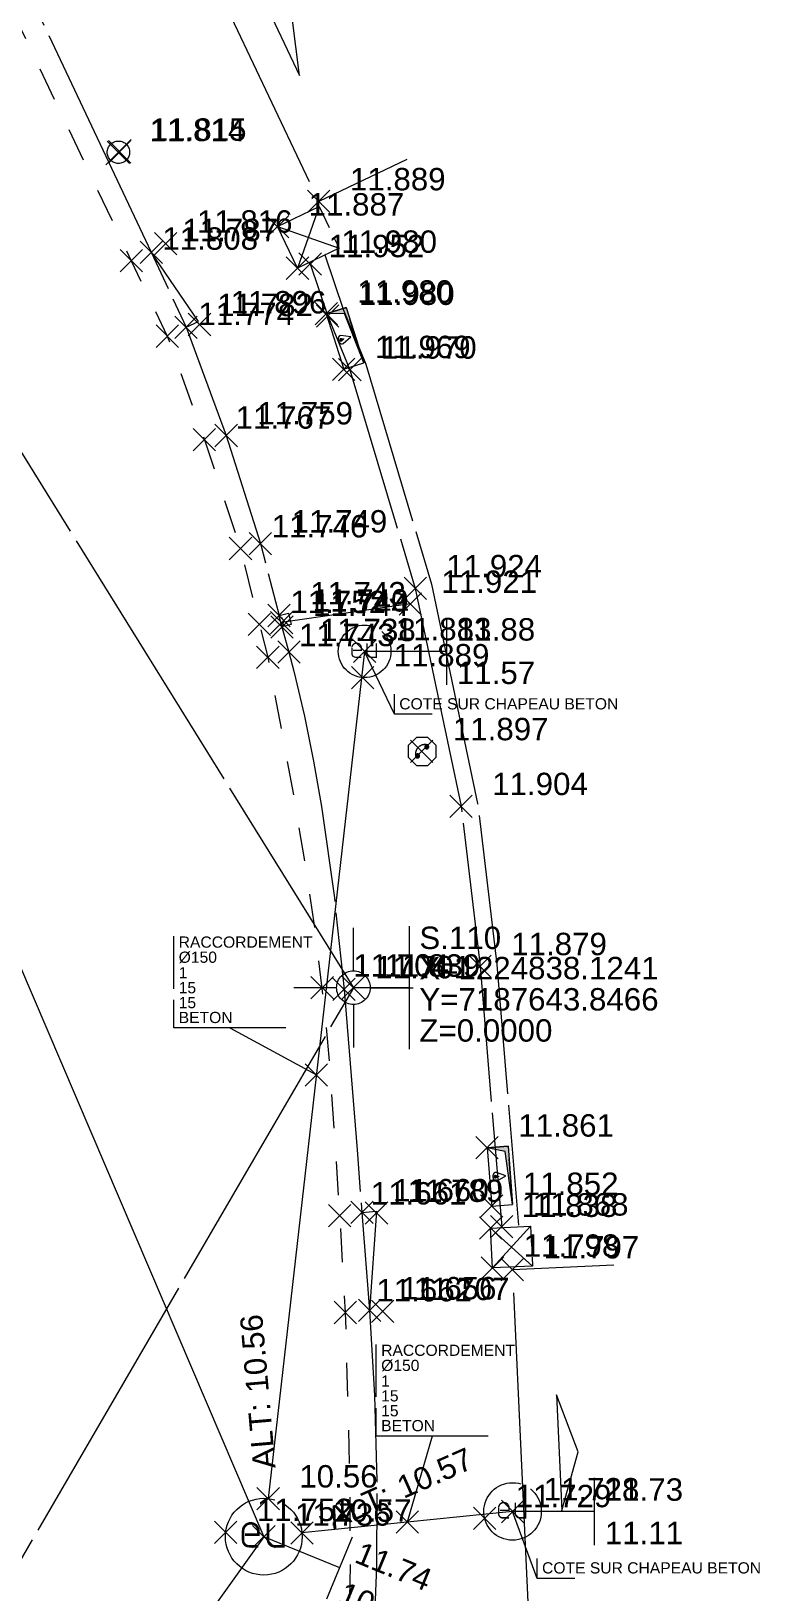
# Model space of a CAD drawing. Header units: metres. Extents: x 1224602 to 1224842, y 7187490 to 7187733.
# Drawn here: x 1224835.25 to 1224841.75, y 7187638.45 to 7187652.39 of the extents above; entities that cross this region are included whole.
import ezdxf
from ezdxf.enums import TextEntityAlignment as Align

# ---------------------------------------------------------------- set-up
doc = ezdxf.new("R2010")
doc.units = ezdxf.units.M
doc.header["$PDMODE"] = 3
doc.header["$PDSIZE"] = 0.1
for name, pattern in [('LL_0822', [2.5, 2.5, 0]), ('LL_0829', [0.6, 0.3, -0.3]), ('SL_1146', [2.5, 2.5, 0]), ('Socle_Continu', [2.5, 2.5, 0]), ('YL_2901', [2.5, 2.5, 0])]:
    doc.linetypes.add(name, pattern=pattern)
for name, color, linetype, lineweight in [('CLOTU_SCS', 212, 'Socle_Continu', 13), ('EAUPO_SCS', 140, 'Socle_Continu', 13), ('GAZFL_SCS', 40, 'Socle_Continu', 13), ('SIGTA_SCI', 7, 'Socle_Continu', 13), ('SIGTM_PSI', 1, 'Socle_Continu', 13), ('SIGTO_PSI', 255, 'Socle_Continu', 13), ('SIGTO_SCI', 255, 'Socle_Continu', 13), ('TELEC_SCS', 3, 'Socle_Continu', 13), ('VOIRI_SCS', 7, 'Socle_Continu', 13)]:
    doc.layers.add(name, color=color, linetype=linetype, lineweight=lineweight)
for name, color, linetype, lineweight, true_color in [('EAUPL_SCS', 5, 'Socle_Continu', 13, 0x0000ff), ('EAUUS_PSI', 7, 'Socle_Continu', 13, 0x7f3f00), ('EAUUS_SCI', 7, 'Socle_Continu', 13, 0x7f3f00), ('EAUUS_SCS', 7, 'Socle_Continu', 13, 0x7f3f00), ('EAUUS_SCT', 7, 'Socle_Continu', 13, 0x7f3f00), ('SIGTR_PSS', 7, 'Socle_Continu', 13, 0x9966cc), ('SIGTS_PSS', 7, 'Socle_Continu', 13, 0x9966cc)]:
    doc.layers.add(name, color=color, linetype=linetype, lineweight=lineweight, true_color=true_color)
doc.styles.add('Reseaux', font='arial.ttf')
doc.styles.get("Standard").update_dxf_attribs({"font": 'arial.ttf'})
doc.styles.add('Style_2', font='WINGDNG3.TTF')
doc.linetypes.add('BL_0068', pattern='A,0.508,-0.254,["}",Style_2,S=0.254,R=0,X=-0.2,Y=-0.12],0.254', length=1.016)
doc.linetypes.add('CL_0181', pattern='A,3,-0.15,0.4,-0.381,["eu",Standard,S=0.254,R=0,X=-0.2,Y=-0.1],-0.381,0.4,-0.15', length=4.862)

# ---------------------------------------------------------------- blocks, each defined once
blk = doc.blocks.new('YP_1521')
at = {"layer": 'SIGTO_SCI', "color": 7, "linetype": 'Socle_Continu'}
blk.add_point((0, 0), dxfattribs=at)
at = {"layer": 'SIGTA_SCI', "linetype": 'Socle_Continu'}
blk.add_attdef('ALT', (0.278, 0.099), '', height=0.2, dxfattribs=at)
at = {"layer": 'SIGTA_SCI', "linetype": 'Socle_Continu', "flags": 9}
blk.add_attdef('CALQUE_ALT', (1.69, -1.18), '', height=0.2, dxfattribs=at)
at = {"layer": 'SIGTO_SCI', "linetype": 'Socle_Continu', "flags": 9}
for tag, p in [('ID', (1.69, 0.105)), ('NATURE', (1.69, -0.216)), ('FAMILLE', (1.69, -0.538)), ('CALQUE', (1.69, -0.859)), ('PCRS', (1.69, -1.823))]:
    blk.add_attdef(tag, p, '', height=0.2, dxfattribs=at)
blk = doc.blocks.new('YP_2900')
at = {"layer": 'SIGTO_PSI', "linetype": 'Socle_Continu'}
blk.add_line((0.5, 0), (0, 0), dxfattribs=at)
at = {"layer": 'SIGTO_PSI', "linetype": 'Socle_Continu', "flags": 128}
blk.add_lwpolyline([(0.5, -0.55), (0.5, 0.55)], dxfattribs=at)
at = {"layer": 'SIGTO_PSI', "color": 7, "linetype": 'Socle_Continu'}
blk.add_point((0, 0), dxfattribs=at)
at = {"layer": 'SIGTM_PSI', "color": 1, "linetype": 'Socle_Continu'}
blk.add_attdef('MAT', (0.589, 0.345), '', height=0.2, dxfattribs=at)
at = {"layer": 'SIGTM_PSI', "linetype": 'Socle_Continu', "flags": 9}
blk.add_attdef('CALQUE_MAT', (1.598, -0.695), '', height=0.2, dxfattribs=at)
at = {"layer": 'SIGTO_PSI', "linetype": 'Socle_Continu', "flags": 9}
for tag, p in [('ID', (1.598, 0.59)), ('NATURE', (1.598, 0.269)), ('FAMILLE', (1.598, -0.052)), ('CALQUE', (1.598, -0.374)), ('PCRS', (1.598, -1.016))]:
    blk.add_attdef(tag, p, '', height=0.2, dxfattribs=at)
at = {"layer": 'SIGTO_PSI', "linetype": 'Socle_Continu'}
for tag, p in [('X=', (0.589, 0.075)), ('Y=', (0.589, -0.204)), ('Z=', (0.589, -0.482))]:
    blk.add_attdef(tag, p, '', height=0.2, dxfattribs=at)
blk = doc.blocks.new('AP_0001')
at = {"layer": 'EAUPO_SCS', "linetype": 'Socle_Continu'}
blk.add_line((0.113, 0.113), (-0.113, -0.113), dxfattribs=at)
blk.add_circle((0, 0), 0.1, dxfattribs=at)
at = {"layer": 'EAUPO_SCS', "linetype": 'Socle_Continu', "flags": 9}
for tag, p in [('ID', (0.809, 0.507)), ('NATURE', (0.809, 0.186)), ('FAMILLE', (0.809, -0.135)), ('CALQUE', (0.809, -0.456)), ('PCRS', (0.809, -0.778))]:
    blk.add_attdef(tag, p, '', height=0.2, dxfattribs=at)
blk = doc.blocks.new('LP_0842')
at = {"layer": 'VOIRI_SCS', "linetype": 'Socle_Continu', "flags": 128}
blk.add_lwpolyline([(1, 0), (1, 0.5), (0, 0)], dxfattribs=at)
at = {"layer": 'VOIRI_SCS', "linetype": 'Socle_Continu', "flags": 9}
for tag, p in [('ID', (1.488, 0.614)), ('NATURE', (1.488, 0.292)), ('FAMILLE', (1.488, -0.029)), ('CALQUE', (1.488, -0.35)), ('PCRS', (1.488, -0.672))]:
    blk.add_attdef(tag, p, '', height=0.2, dxfattribs=at)
blk = doc.blocks.new('BP_0091')
at = {"layer": 'EAUPL_SCS', "linetype": 'Socle_Continu'}
h = blk.add_hatch(color=256, dxfattribs=at)
h.dxf.hatch_style = 1
h.paths.add_polyline_path([(0.094, 0), (0.906, 0, 0.388383)])
blk.add_line((0.906, 0), (0.094, 0), dxfattribs=at)
at = {"layer": 'EAUPL_SCS', "linetype": 'Socle_Continu', "flags": 128}
blk.add_lwpolyline([(0, 0), (0, 0.505), (1, 0.505), (1, 0)], close=True, dxfattribs=at)
at = {"layer": 'EAUPL_SCS', "linetype": 'Socle_Continu'}
blk.add_arc((0.5, -0.444), 0.602, 47.54938, 132.45062, dxfattribs=at)
at = {"layer": 'EAUPL_SCS', "linetype": 'Socle_Continu', "flags": 9}
for tag, p in [('ID', (1.448, 0.909)), ('CALQUE', (1.448, -0.055)), ('NATURE', (1.448, 0.587)), ('FAMILLE', (1.448, 0.266)), ('PCRS', (1.448, -0.377))]:
    blk.add_attdef(tag, p, '', height=0.2, dxfattribs=at)
blk = doc.blocks.new('CP_0162')
at = {"layer": 'EAUUS_SCS', "linetype": 'Socle_Continu', "const_width": 0.025, "flags": 128}
for points in [[(-0.063, -0.111), (-0.174, -0.111, -0.405328), (-0.241, -0.045), (-0.241, 0.067, -0.999132), (-0.063, 0.067), (-0.063, 0.022), (-0.218, 0.022)], [(0.048, 0.155), (0.048, -0.034, 0.410802), (0.125, -0.111), (0.225, -0.111), (0.225, 0.155)]]:
    blk.add_lwpolyline(points, format="xyb", dxfattribs=at)
at = {"layer": 'EAUUS_SCS', "linetype": 'Socle_Continu'}
blk.add_circle((0, 0), 0.5, dxfattribs=at)
at = {"layer": 'EAUUS_SCS', "linetype": 'Socle_Continu', "flags": 9}
for tag, p in [('ID', (0.918, 0.522)), ('NATURE', (0.918, 0.2)), ('FAMILLE', (0.918, -0.121)), ('CALQUE', (0.918, -0.442)), ('PCRS', (0.918, -0.763))]:
    blk.add_attdef(tag, p, '', height=0.2, dxfattribs=at)
blk = doc.blocks.new('CP_0161')
at = {"layer": 'EAUUS_SCS', "linetype": 'Socle_Continu', "const_width": 0.0333, "flags": 128}
for points in [[(-0.071, -0.125), (-0.195, -0.125, -0.405328), (-0.27, -0.05), (-0.27, 0.075, -0.999132), (-0.071, 0.075), (-0.071, 0.025), (-0.245, 0.025)], [(0.054, 0.175), (0.054, -0.038, 0.410802), (0.141, -0.125), (0.253, -0.125), (0.253, 0.175)]]:
    blk.add_lwpolyline(points, format="xyb", dxfattribs=at)
at = {"layer": 'EAUUS_SCS', "linetype": 'Socle_Continu'}
blk.add_circle((0, 0), 0.5, dxfattribs=at)
at = {"layer": 'EAUUS_SCS', "linetype": 'Socle_Continu', "flags": 9}
for tag, p in [('ID', (0.989, 0.577)), ('NATURE', (0.989, 0.255)), ('FAMILLE', (0.989, -0.066)), ('CALQUE', (0.989, -0.387)), ('PCRS', (0.989, -0.709)), ('TYPE', (0.989, -1.03))]:
    blk.add_attdef(tag, p, '', height=0.2, dxfattribs=at)
blk = doc.blocks.new('LP_0841')
at = {"layer": 'VOIRI_SCS', "linetype": 'Socle_Continu', "flags": 128}
blk.add_lwpolyline([(0, 0), (0, 0.5), (1, 0)], dxfattribs=at)
at = {"layer": 'VOIRI_SCS', "linetype": 'Socle_Continu', "flags": 9}
for tag, p in [('ID', (1.428, 0.548)), ('NATURE', (1.428, 0.227)), ('FAMILLE', (1.428, -0.095)), ('CALQUE', (1.428, -0.416)), ('PCRS', (1.428, -0.737))]:
    blk.add_attdef(tag, p, '', height=0.2, dxfattribs=at)
blk = doc.blocks.new('IP_0641')
at = {"layer": 'TELEC_SCS', "linetype": 'Socle_Continu'}
h = blk.add_hatch(color=256, dxfattribs=at)
edge = h.paths.add_edge_path()
edge.add_ellipse((0.09, 0.082), major_axis=(0.0254, 0.0254), ratio=1, start_angle=269.1533, end_angle=449.1533, ccw=False)
edge.add_ellipse((0.09, 0.082), major_axis=(0.0254, 0.0254), ratio=1, start_angle=89.1533, end_angle=269.1533, ccw=False)
h = blk.add_hatch(color=256, dxfattribs=at)
edge = h.paths.add_edge_path()
edge.add_ellipse((-0.074, -0.082), major_axis=(0.0254, 0.0254), ratio=1, start_angle=269.0978, end_angle=449.0978, ccw=False)
edge.add_ellipse((-0.074, -0.082), major_axis=(0.0254, 0.0254), ratio=1, start_angle=89.0978, end_angle=269.0978, ccw=False)
at = {"layer": 'TELEC_SCS', "linetype": 'Socle_Continu', "flags": 128}
blk.add_lwpolyline([(0.109, -0.25), (0.257, -0.102), (0.257, 0.102), (0.109, 0.25), (-0.094, 0.25), (-0.243, 0.102), (-0.243, -0.102), (-0.094, -0.25)], close=True, dxfattribs=at)
at = {"layer": 'TELEC_SCS', "linetype": 'Socle_Continu'}
for points in [[(0.09, 0.118, 0.04668), (0.058, 0.121, 0.098491), (-0.007, 0.108, 0.098491), (-0.063, 0.071, 0.098491), (-0.1, 0.015, 0.098491), (-0.113, -0.05, 0.04668), (-0.11, -0.082, 0.098491)], [(0.065, 0.108, 0.003694), (0.065, 0.107, 0.098491), (0.057, 0.096, 0.098491), (0.054, 0.082, 0.098491), (0.057, 0.068, 0.098491), (0.065, 0.057, 0.098491), (0.076, 0.049, 0.098491), (0.09, 0.046, 0.098491), (0.104, 0.049, 0.094763), (0.115, 0.056, 0.098491)], [(0.115, 0.056, 0.003694), (0.115, 0.057, 0.098491), (0.123, 0.068, 0.098491), (0.126, 0.082, 0.098491), (0.123, 0.096, 0.098491), (0.115, 0.107, 0.098491), (0.104, 0.115, 0.098491), (0.09, 0.118, 0.098491), (0.076, 0.115, 0.094763), (0.065, 0.108, 0.098491)], [(-0.099, -0.056, 0.003937), (-0.1, -0.057, 0.098491), (-0.107, -0.068, 0.098491), (-0.11, -0.082, 0.098491), (-0.107, -0.096, 0.098491), (-0.1, -0.107, 0.098491), (-0.088, -0.115, 0.098491), (-0.074, -0.118, 0.098491), (-0.06, -0.115, 0.094518), (-0.049, -0.108, 0.098491)], [(-0.049, -0.108, 0.003937), (-0.049, -0.107, 0.098491), (-0.041, -0.096, 0.098491), (-0.038, -0.082, 0.098491), (-0.041, -0.068, 0.098491), (-0.049, -0.057, 0.098491), (-0.06, -0.049, 0.098491), (-0.074, -0.046, 0.098491), (-0.088, -0.049, 0.094518), (-0.099, -0.056, 0.098491)]]:
    blk.add_lwpolyline(points, format="xyb", dxfattribs=at)
at = {"layer": 'TELEC_SCS', "linetype": 'Socle_Continu', "flags": 9}
for tag, p in [('ID', (0.795, 0.57)), ('NATURE', (0.795, 0.248)), ('FAMILLE', (0.795, -0.073)), ('CALQUE', (0.795, -0.394)), ('PCRS', (0.795, -0.715))]:
    blk.add_attdef(tag, p, '', height=0.2, dxfattribs=at)
blk = doc.blocks.new('SP_1162')
at = {"layer": 'CLOTU_SCS', "linetype": 'Socle_Continu'}
for p, q in [((0, 0), (1, 1)), ((0, 1), (1, 0))]:
    blk.add_line(p, q, dxfattribs=at)
at = {"layer": 'CLOTU_SCS', "linetype": 'Socle_Continu', "flags": 128}
blk.add_lwpolyline([(1, 0), (0, 0), (0, 1), (1, 1)], close=True, dxfattribs=at)
at = {"layer": 'CLOTU_SCS', "linetype": 'Socle_Continu', "flags": 9}
for tag, p in [('ID', (1.089, 0.299)), ('NATURE', (1.089, -0.022)), ('FAMILLE', (1.089, -0.344)), ('CALQUE', (1.089, -0.665)), ('PCRS', (1.089, -0.986))]:
    blk.add_attdef(tag, p, '', height=0.2, dxfattribs=at)
blk = doc.blocks.new('SP_1161')
at = {"layer": 'CLOTU_SCS', "linetype": 'Socle_Continu'}
for p, q in [((0, 0), (0, 0.2745)), ((1, 0.2745), (1, 0)), ((0.5, 0.1545), (0.3438, 0.103)), ((0.6563, 0.103), (0.5, 0.1545)), ((0.3438, 0.103), (0.6563, 0.103)), ((0.0625, 0), (0.9375, 0))]:
    blk.add_line(p, q, dxfattribs=at)
at = {"layer": 'CLOTU_SCS', "linetype": 'Socle_Continu', "flags": 9}
for tag, p in [('ID', (1.3598, 0.3853)), ('NATURE', (1.3598, 0.0641)), ('FAMILLE', (1.3598, -0.2572)), ('CALQUE', (1.3598, -0.5785)), ('PCRS', (1.3598, -0.8998))]:
    blk.add_attdef(tag, p, '', height=0.2, dxfattribs=at)
blk = doc.blocks.new('JP_0703')
at = {"layer": 'GAZFL_SCS', "linetype": 'Socle_Continu'}
blk.add_hatch(color=256, dxfattribs=at).paths.add_polyline_path([(0, 0), (0, 0.359), (1, 0.359), (0.088, 0.3)])
h = blk.add_hatch(color=256, dxfattribs=at)
edge = h.paths.add_edge_path()
edge.add_line((0.505, 0.179), (0.471, 0.106))
edge.add_line((0.471, 0.106), (0.471, 0.096))
edge.add_ellipse((0.505, 0.099), major_axis=(-0.0336, 0), ratio=0.758629, start_angle=5.446, end_angle=174.554)
edge.add_line((0.538, 0.096), (0.538, 0.106))
edge.add_line((0.538, 0.106), (0.505, 0.179))
at = {"layer": 'GAZFL_SCS', "linetype": 'Socle_Continu', "flags": 128}
blk.add_lwpolyline([(0, 0.359), (0, 0), (1, 0), (1, 0.359)], close=True, dxfattribs=at)
at = {"layer": 'GAZFL_SCS', "linetype": 'Socle_Continu'}
blk.add_lwpolyline([(0, 0), (0, 0.359), (1, 0.359), (0.088, 0.3)], close=True, dxfattribs=at)
blk.add_lwpolyline([(0.578, 0.106), (0.578, 0.124), (0.505, 0.281), (0.432, 0.124), (0.432, 0.106, 0.066358), (0.436, 0.095, 0.1059), (0.452, 0.076, 0.086348), (0.476, 0.064, 0.076263), (0.505, 0.059, 0.076263), (0.534, 0.064, 0.086348), (0.557, 0.076, 0.1059), (0.574, 0.095, 0.066358)], format="xyb", close=True, dxfattribs=at)
at = {"layer": 'GAZFL_SCS', "linetype": 'Socle_Continu', "flags": 9}
for tag, p in [('ID', (1.013, 0.696)), ('NATURE', (1.013, 0.374)), ('FAMILLE', (1.013, 0.053)), ('CALQUE', (1.013, -0.268)), ('PCRS', (1.013, -0.589))]:
    blk.add_attdef(tag, p, '', height=0.2, dxfattribs=at)
blk = doc.blocks.new('YP_2903')
at = {"layer": 'SIGTR_PSS', "color": 1, "linetype": 'Socle_Continu'}
blk.add_line((0, 0.15), (0, 0.533), dxfattribs=at)
at = {"layer": 'SIGTR_PSS', "color": 5, "linetype": 'Socle_Continu'}
blk.add_line((-0.15, 0), (-0.533, 0), dxfattribs=at)
at = {"layer": 'SIGTR_PSS', "color": 3, "linetype": 'Socle_Continu'}
blk.add_line((0.15, 0), (0.533, 0), dxfattribs=at)
at = {"layer": 'SIGTR_PSS', "color": 2, "linetype": 'Socle_Continu'}
blk.add_line((0, -0.15), (0, -0.533), dxfattribs=at)
at = {"layer": 'SIGTR_PSS', "color": 4, "linetype": 'Socle_Continu'}
blk.add_circle((0, 0), 0.15, dxfattribs=at)
at = {"layer": 'SIGTR_PSS', "linetype": 'Socle_Continu', "flags": 9}
for tag, p in [('ID', (1.343, 0.305)), ('NATURE', (1.343, -0.016)), ('FAMILLE', (1.343, -0.337)), ('CALQUE', (1.343, -0.659)), ('PCRS', (1.343, -0.98))]:
    blk.add_attdef(tag, p, '', height=0.2, dxfattribs=at)
blk = doc.blocks.new('*U104')
at = {"layer": 'EAUUS_SCI', "linetype": 'Socle_Continu'}
blk.add_line((0.531, -1.124), (0, 0), dxfattribs=at)
at = {"layer": 'EAUUS_SCI', "linetype": 'Socle_Continu', "flags": 128}
blk.add_lwpolyline([(1.204, -1.124), (0.531, -1.124), (0.531, -0.767)], dxfattribs=at)
at = {"layer": 'EAUUS_SCI', "linetype": 'Socle_Continu'}
blk.add_point((0, 0), dxfattribs=at)
at = {"layer": 'EAUUS_SCI', "linetype": 'Socle_Continu', "flags": 9}
for tag, p in [('ID', (1.967, 0.144)), ('NATURE', (1.967, -0.177)), ('FAMILLE', (1.967, -0.499)), ('CALQUE', (1.967, -0.82)), ('PCRS', (1.967, -1.141))]:
    blk.add_attdef(tag, p, '', height=0.2, dxfattribs=at)
at = {"layer": 'EAUUS_SCI', "linetype": 'Socle_Continu'}
blk.add_attdef('TXT', (0.619, -1.037), '', height=0.2, dxfattribs=at)
blk = doc.blocks.new('CP_2101')
at = {"layer": 'EAUUS_PSI', "linetype": 'Socle_Continu'}
blk.add_line((0.733, 0), (0, 0), dxfattribs=at)
at = {"layer": 'EAUUS_PSI', "linetype": 'Socle_Continu', "flags": 128}
blk.add_lwpolyline([(0.733, -0.3), (0.733, 0.3)], dxfattribs=at)
at = {"layer": 'EAUUS_PSI', "linetype": 'Socle_Continu'}
blk.add_point((0, 0), dxfattribs=at)
at = {"layer": 'EAUUS_PSI', "linetype": 'Socle_Continu', "style": 'Reseaux', "flags": 9}
for tag, p in [('ID', (2.525, 0.541)), ('NATURE', (2.525, 0.22))]:
    blk.add_attdef(tag, p, '', height=0.2, dxfattribs=at)
at = {"layer": 'EAUUS_PSI', "linetype": 'Socle_Continu'}
for tag, p in [('TAMPON', (0.824, 0.196)), ('RADIER', (0.824, -0.192))]:
    blk.add_attdef(tag, text='', height=0.2, dxfattribs=at).set_placement(p, align=Align.MIDDLE_LEFT)
at = {"layer": 'EAUUS_PSI', "linetype": 'Socle_Continu', "flags": 9}
for tag, p in [('FAMILLE', (2.525, -0.101)), ('CALQUE', (2.525, -0.423))]:
    blk.add_attdef(tag, p, '', height=0.2, dxfattribs=at)
blk = doc.blocks.new('*U105')
at = {"layer": 'EAUUS_SCI', "linetype": 'Socle_Continu'}
blk.add_line((0.439, -1.195), (0, 0), dxfattribs=at)
at = {"layer": 'EAUUS_SCI', "linetype": 'Socle_Continu', "flags": 128}
blk.add_lwpolyline([(1.112, -1.195), (0.439, -1.195), (0.439, -0.838)], dxfattribs=at)
at = {"layer": 'EAUUS_SCI', "linetype": 'Socle_Continu'}
blk.add_point((0, 0), dxfattribs=at)
at = {"layer": 'EAUUS_SCI', "linetype": 'Socle_Continu', "flags": 9}
for tag, p in [('ID', (1.967, 0.144)), ('NATURE', (1.967, -0.177)), ('FAMILLE', (1.967, -0.499)), ('CALQUE', (1.967, -0.82)), ('PCRS', (1.967, -1.141))]:
    blk.add_attdef(tag, p, '', height=0.2, dxfattribs=at)
at = {"layer": 'EAUUS_SCI', "linetype": 'Socle_Continu'}
blk.add_attdef('TXT', (0.527, -1.107), '', height=0.2, dxfattribs=at)
blk = doc.blocks.new('*U102')
at = {"layer": 'EAUUS_SCI', "linetype": 'Socle_Continu'}
blk.add_line((-1.549, 0.839), (0, 0), dxfattribs=at)
at = {"layer": 'EAUUS_SCI', "linetype": 'Socle_Continu', "flags": 128}
blk.add_lwpolyline([(-0.549, 0.839), (-2.549, 0.839), (-2.549, 2.477)], dxfattribs=at)
at = {"layer": 'EAUUS_SCI', "linetype": 'Socle_Continu'}
blk.add_point((0, 0), dxfattribs=at)
for tag, p in [('TYPE', (-2.46, 2.272)), ('DIAM', (-2.46, 2.002)), ('NBR', (-2.46, 1.724)), ('LARG', (-2.46, 1.458)), ('HAUT', (-2.46, 1.192)), ('MATER', (-2.46, 0.926))]:
    blk.add_attdef(tag, p, '', height=0.2, dxfattribs=at)
at = {"layer": 'EAUUS_SCI', "linetype": 'Socle_Continu', "flags": 9}
for tag, p in [('ID', (2.47, 1.418)), ('NATURE', (2.47, 1.097)), ('FAMILLE', (2.47, 0.776)), ('CALQUE', (2.47, 0.454))]:
    blk.add_attdef(tag, p, '', height=0.2, dxfattribs=at)
blk = doc.blocks.new('*U103')
at = {"layer": 'EAUUS_SCI', "linetype": 'Socle_Continu'}
blk.add_line((0.445, 1.536), (0, 0), dxfattribs=at)
at = {"layer": 'EAUUS_SCI', "linetype": 'Socle_Continu', "flags": 128}
blk.add_lwpolyline([(1.445, 1.536), (-0.555, 1.536), (-0.555, 3.174)], dxfattribs=at)
at = {"layer": 'EAUUS_SCI', "linetype": 'Socle_Continu'}
blk.add_point((0, 0), dxfattribs=at)
for tag, p in [('TYPE', (-0.466, 2.969)), ('DIAM', (-0.466, 2.699)), ('NBR', (-0.466, 2.421)), ('LARG', (-0.466, 2.155)), ('HAUT', (-0.466, 1.889)), ('MATER', (-0.466, 1.623))]:
    blk.add_attdef(tag, p, '', height=0.2, dxfattribs=at)
at = {"layer": 'EAUUS_SCI', "linetype": 'Socle_Continu', "flags": 9}
for tag, p in [('ID', (2.47, 1.418)), ('NATURE', (2.47, 1.097)), ('FAMILLE', (2.47, 0.776)), ('CALQUE', (2.47, 0.454))]:
    blk.add_attdef(tag, p, '', height=0.2, dxfattribs=at)
blk = doc.blocks.new('CP_0169')
at = {"layer": 'EAUUS_SCI', "linetype": 'Socle_Continu'}
blk.add_point((0, 0), dxfattribs=at)
at = {"layer": 'EAUUS_SCI', "linetype": 'Socle_Continu', "insert": (0.268, 0.01), "char_height": 0.2, "attachment_point": 4}
blk.add_mtext_dynamic_manual_height_columns('\\pxql;ALT:', width=0.46273, gutter_width=1, heights=[0], dxfattribs=at)
at = {"layer": 'EAUUS_SCI', "linetype": 'Socle_Continu', "style": 'Reseaux', "flags": 9}
for tag, p in [('ID', (2.066, 0.187)), ('NATURE', (2.066, -0.134))]:
    blk.add_attdef(tag, p, '', height=0.2, dxfattribs=at)
at = {"layer": 'EAUUS_SCI', "linetype": 'Socle_Continu'}
blk.add_attdef('ALT', text='', height=0.2, dxfattribs=at).set_placement((0.952, 0.01), align=Align.MIDDLE_LEFT)
at = {"layer": 'EAUUS_SCI', "linetype": 'Socle_Continu', "flags": 9}
for tag, p in [('FAMILLE', (2.066, -0.456)), ('CALQUE', (2.066, -0.777)), ('TYPE', (2.066, -1.098))]:
    blk.add_attdef(tag, p, '', height=0.2, dxfattribs=at)

msp = doc.modelspace()

# ---------------------------------------------------------------- linework, layer by layer
at = {"layer": 'CLOTU_SCS', "linetype": 'SL_1146', "flags": 128}
for points in [[(1224837.87, 7187650.389), (1224838.036, 7187649.897), (1224838.234, 7187649.414), (1224838.822, 7187647.449), (1224839.233, 7187645.492), (1224839.405, 7187644.053), (1224839.598, 7187641.725)], [(1224837.734, 7187650.323), (1224837.738, 7187650.309), (1224837.895, 7187649.844), (1224838.092, 7187649.364), (1224838.676, 7187647.412), (1224839.085, 7187645.467), (1224839.255, 7187644.038), (1224839.448, 7187641.713)]]:
    msp.add_lwpolyline(points, dxfattribs=at)
at = {"layer": 'EAUPL_SCS', "linetype": 'BL_0068', "flags": 128}
msp.add_lwpolyline([(1224838.632, 7187647.273), (1224837.483, 7187647.107)], dxfattribs=at)
at = {"layer": 'EAUUS_SCT', "linetype": 'CL_0181', "flags": 128}
for points in [[(1224822.755, 7187673.045), (1224837.324, 7187638.945)], [(1224838.224, 7187646.85), (1224837.363, 7187639.285)], [(1224839.545, 7187639.17), (1224837.665, 7187638.979)], [(1224837.324, 7187638.945), (1224817.982, 7187611.869)]]:
    msp.add_lwpolyline(points, dxfattribs=at)
at = {"layer": 'SIGTS_PSS', "linetype": 'YL_2901', "flags": 128}
msp.add_lwpolyline([(1224718.643, 7187594.665), (1224724.194, 7187641.786), (1224743.464, 7187686.347), (1224774.759, 7187705.496), (1224807.6, 7187693.028), (1224838.124, 7187643.847), (1224818.746, 7187610.542), (1224772.174, 7187599.12)], close=True, dxfattribs=at)
at = {"layer": 'VOIRI_SCS', "linetype": 'LL_0829', "flags": 128}
msp.add_lwpolyline([(1224829.998, 7187686.754), (1224829.329, 7187685.889, 0.085546), (1224827.67, 7187683.348, 0.032872), (1224826.288, 7187679.465, 0.052007), (1224825.938, 7187677.454), (1224825.845, 7187676.093, 0.035288), (1224825.807, 7187675.08, 0.008804), (1224825.911, 7187673.024, 0.041117), (1224826.067, 7187671.994, 0.038606), (1224826.693, 7187670.038, 0.014144), (1224827.498, 7187668.211), (1224828.376, 7187666.362), (1224829.531, 7187664.042), (1224829.974, 7187663.098), (1224834.355, 7187654.09), (1224836.14, 7187650.337), (1224836.462, 7187649.664), (1224836.794, 7187648.739), (1224837.116, 7187647.768), (1224837.283, 7187647.092), (1224837.36, 7187646.797), (1224837.59, 7187645.559), (1224837.694, 7187644.939), (1224837.786, 7187644.317), (1224837.861, 7187643.694), (1224837.918, 7187643.068), (1224838.001, 7187641.812), (1224838.051, 7187640.947), (1224838.091, 7187639.44), (1224838.095, 7187638.686), (1224838.079, 7187637.933), (1224838.053, 7187637.411), (1224838.014, 7187636.89), (1224837.963, 7187636.37), (1224837.9, 7187635.851), (1224837.825, 7187635.333), (1224837.755, 7187634.917), (1224837.737, 7187634.818), (1224837.635, 7187634.305), (1224837.512, 7187633.798), (1224837.214, 7187632.822), (1224836.912, 7187631.867), (1224836.603, 7187630.904), (1224836.272, 7187629.949), (1224836, 7187629.242), (1224835.704, 7187628.544), (1224835.383, 7187627.857), (1224835.037, 7187627.184), (1224834.665, 7187626.524), (1224834.27, 7187625.878), (1224833.854, 7187625.244), (1224833.423, 7187624.621), (1224832.809, 7187623.782), (1224832.21, 7187623.013), (1224832.17, 7187622.962), (1224831.506, 7187622.162), (1224830.822, 7187621.379), (1224830.172, 7187620.666), (1224830.144, 7187620.635), (1224829.51, 7187619.964), (1224828.836, 7187619.273), (1224828.154, 7187618.59), (1224827.24, 7187617.701), (1224826.318, 7187616.822), (1224826.263, 7187616.77), (1224825.388, 7187615.95), (1224824.442, 7187615.094), (1224823.903, 7187614.627), (1224823.355, 7187614.17), (1224822.799, 7187613.722), (1224822.672, 7187613.622), (1224822.234, 7187613.284), (1224821.662, 7187612.857), (1224821.083, 7187612.44), (1224820.496, 7187612.033), (1224819.902, 7187611.637), (1224818.583, 7187610.786), (1224817.736, 7187610.234), (1224817.098, 7187609.834), (1224816.453, 7187609.444), (1224816.004, 7187609.179), (1224815.15, 7187608.687), (1224813.379, 7187607.702), (1224812.081, 7187606.994), (1224811.426, 7187606.65), (1224810.767, 7187606.315), (1224810.102, 7187605.991), (1224809.43, 7187605.68), (1224808.752, 7187605.385), (1224808.066, 7187605.11), (1224807.342, 7187604.845), (1224806.61, 7187604.6), (1224805.873, 7187604.37), (1224805.133, 7187604.152), (1224803.647, 7187603.737), (1224802.155, 7187603.346), (1224801.289, 7187603.13), (1224800.419, 7187602.929), (1224798.671, 7187602.56), (1224797.198, 7187602.259), (1224795.721, 7187601.972), (1224794.322, 7187601.721), (1224793.344, 7187601.573)], format="xyb", dxfattribs=at)
at = {"layer": 'VOIRI_SCS', "linetype": 'LL_0822', "flags": 128}
for points in [[(1224828.584, 7187666.38), (1224829.709, 7187664.106), (1224830.139, 7187663.188), (1224834.525, 7187654.17), (1224834.972, 7187653.262), (1224836.319, 7187650.413), (1224836.63, 7187649.744), (1224836.988, 7187648.777), (1224837.294, 7187647.812), (1224837.46, 7187647.17)], [(1224837.486, 7187647.068), (1224837.548, 7187646.843), (1224837.593, 7187646.672), (1224837.687, 7187646.272), (1224837.768, 7187645.869), (1224837.839, 7187645.465), (1224837.954, 7187644.65), (1224838.041, 7187643.831), (1224838.157, 7187642.398), (1224838.2, 7187641.84), (1224838.269, 7187640.966), (1224838.312, 7187640.205), (1224838.333, 7187639.444), (1224838.33, 7187638.682), (1224838.302, 7187637.938), (1224838.301, 7187637.921), (1224838.245, 7187637.161), (1224838.164, 7187636.404), (1224838.06, 7187635.649), (1224837.935, 7187634.898), (1224837.831, 7187634.357), (1224837.709, 7187633.821), (1224837.69, 7187633.744), (1224837.563, 7187633.291), (1224837.402, 7187632.764), (1224836.943, 7187631.311), (1224836.702, 7187630.589), (1224836.447, 7187629.871), (1224836.173, 7187629.16), (1224835.878, 7187628.457), (1224835.559, 7187627.764), (1224835.215, 7187627.084), (1224834.971, 7187626.639), (1224834.715, 7187626.2), (1224834.449, 7187625.768), (1224834.172, 7187625.343), (1224833.885, 7187624.924), (1224833.589, 7187624.511), (1224832.978, 7187623.701), (1224832.361, 7187622.9), (1224832.004, 7187622.447), (1224831.499, 7187621.833), (1224830.976, 7187621.236), (1224830.28, 7187620.498), (1224829.648, 7187619.837), (1224828.98, 7187619.142), (1224828.304, 7187618.455), (1224827.575, 7187617.74), (1224826.834, 7187617.038), (1224826.4, 7187616.635), (1224825.332, 7187615.656), (1224824.578, 7187614.965), (1224824.09, 7187614.531), (1224823.452, 7187613.988), (1224822.799, 7187613.464), (1224822.337, 7187613.112), (1224822.116, 7187612.948), (1224821.421, 7187612.449), (1224820.009, 7187611.483), (1224818.931, 7187610.772), (1224818.71, 7187610.632), (1224818.385, 7187610.428), (1224817.84, 7187610.083), (1224816.989, 7187609.524), (1224816.106, 7187609.017), (1224815.222, 7187608.513), (1224814.359, 7187608.033), (1224813.475, 7187607.529), (1224812.607, 7187607.047), (1224811.719, 7187606.575), (1224810.821, 7187606.121), (1224810.132, 7187605.787), (1224809.437, 7187605.467), (1224808.734, 7187605.165), (1224808.15, 7187604.933), (1224808.022, 7187604.885), (1224807.302, 7187604.628), (1224806.575, 7187604.389), (1224805.109, 7187603.947), (1224804.143, 7187603.669), (1224803.175, 7187603.402), (1224802.203, 7187603.151), (1224801.226, 7187602.917), (1224798.726, 7187602.361), (1224797.694, 7187602.166), (1224797.208, 7187602.058), (1224796.744, 7187601.957), (1224796.722, 7187601.953), (1224795.741, 7187601.786), (1224794.77, 7187601.604)], [(1224837.486, 7187647.068), (1224837.548, 7187646.843)]]:
    msp.add_lwpolyline(points, dxfattribs=at)

# ---------------------------------------------------------------- block references
at = {"layer": 'CLOTU_SCS', "linetype": 'Socle_Continu'}
for p, xscale, yscale, rotation in [((1224836.456, 7187653.73), 3.168725866158258, 3.168725866158258, 295.3862924101066), ((1224839.544, 7187641.33), 3.306938772367956, 3.306938772367956, 272.6661921355563)]:
    msp.add_blockref('SP_1161', p, dxfattribs=dict(at, xscale=xscale, yscale=yscale, rotation=rotation))
at = {"layer": 'CLOTU_SCS', "color": 6, "linetype": 'Socle_Continu'}
for p, xscale, yscale, rotation in [((1224837.446, 7187650.642), 0.4122489173111525, 0.4122489173111525, 295.7355598175455), ((1224839.349, 7187641.701), 0.3568428960688588, 0.3568428960688588, 272.7797943476155)]:
    msp.add_blockref('SP_1162', p, dxfattribs=dict(at, xscale=xscale, yscale=yscale, rotation=rotation))
at = {"layer": 'EAUPL_SCS', "linetype": 'Socle_Continu', "xscale": 0.1056036211171731, "yscale": 0.17, "rotation": 284.3341622145059}
msp.add_blockref('BP_0091', (1224837.46, 7187647.17), dxfattribs=at)
at = {"layer": 'EAUPO_SCS', "linetype": 'Socle_Continu'}
msp.add_blockref('AP_0001', (1224836.026, 7187651.306), dxfattribs=at)
at = {"layer": 'EAUUS_PSI', "linetype": 'Socle_Continu'}
for p, values in [((1224838.224, 7187646.85), {'TAMPON': '11.88', 'RADIER': '11.57'}), ((1224839.545, 7187639.17), {'TAMPON': '11.73', 'RADIER': '11.11'})]:
    msp.add_blockref('CP_2101', p, dxfattribs=at).add_auto_attribs(values)
at = {"layer": 'EAUUS_PSI', "linetype": 'Socle_Continu', "rotation": 337.6651521489352}
msp.add_blockref('CP_2101', (1224837.324, 7187638.945), dxfattribs=at).add_auto_attribs({'TAMPON': '11.74', 'RADIER': '10.44'})
at = {"layer": 'EAUUS_SCI', "linetype": 'Socle_Continu', "xscale": 0.5, "yscale": 0.5, "zscale": 0.5}
for name, p, values in [('*U104', (1224838.224, 7187646.85), {'TXT': 'COTE SUR CHAPEAU BETON'}), ('*U102', (1224837.794, 7187643.068), {'TYPE': 'RACCORDEMENT', 'DIAM': 'Ø150', 'NBR': '1', 'LARG': '15', 'HAUT': '15', 'MATER': 'BETON'}), ('*U103', (1224838.605, 7187639.075), {'TYPE': 'RACCORDEMENT', 'DIAM': 'Ø150', 'NBR': '1', 'LARG': '15', 'HAUT': '15', 'MATER': 'BETON'}), ('*U105', (1224839.545, 7187639.17), {'TXT': 'COTE SUR CHAPEAU BETON'})]:
    msp.add_blockref(name, p, dxfattribs=at).add_auto_attribs(values)
at = {"layer": 'EAUUS_SCI', "linetype": 'Socle_Continu'}
for p, rotation, values in [((1224837.363, 7187639.285), 94.99894132284058, {'ALT': '10.56'}), ((1224837.665, 7187638.979), 23.84145313543516, {'ALT': '10.57'})]:
    msp.add_blockref('CP_0169', p, dxfattribs=dict(at, rotation=rotation)).add_auto_attribs(values)
at = {"layer": 'EAUUS_SCS', "linetype": 'Socle_Continu'}
for name, p, xscale, yscale in [('CP_0162', (1224838.224, 7187646.85), 0.4695209162841262, 0.4695209162841262), ('CP_0162', (1224839.545, 7187639.17), 0.5135889864784644, 0.5135889864784644), ('CP_0161', (1224837.324, 7187638.945), 0.6854667202702007, 0.6854667202702007)]:
    msp.add_blockref(name, p, dxfattribs=dict(at, xscale=xscale, yscale=yscale))
at = {"layer": 'GAZFL_SCS', "linetype": 'Socle_Continu'}
for p, xscale, yscale, rotation in [((1224837.882, 7187649.864), 0.5186911588579843, 0.5186911588579843, 287.5170916633733), ((1224839.318, 7187642.418), 0.5225954779051643, 0.5225954779051643, 274.5034786988189)]:
    msp.add_blockref('JP_0703', p, dxfattribs=dict(at, xscale=xscale, yscale=yscale, rotation=rotation))
at = {"layer": 'SIGTO_PSI', "color": 193, "linetype": 'Socle_Continu'}
msp.add_blockref('YP_2900', (1224838.124, 7187643.847), dxfattribs=at).add_auto_attribs({'MAT': 'S.110', 'X=': 'X=1224838.1241', 'Y=': 'Y=7187643.8466', 'Z=': 'Z=0.0000'})
at = {"layer": 'SIGTO_SCI', "linetype": 'Socle_Continu'}
ref = msp.add_blockref('YP_1521', (1224836.026, 7187651.306), dxfattribs=at)
ref.add_attrib('ALT', '11.814', (1224836.304, 7187651.405), dxfattribs={"layer": 'SIGTA_SCI', "linetype": 'Socle_Continu', "height": 0.2})
ref = msp.add_blockref('YP_1521', (1224836.038, 7187651.31), dxfattribs=at)
ref.add_attrib('ALT', '11.815', (1224836.315, 7187651.409), dxfattribs={"layer": 'SIGTA_SCI', "linetype": 'Socle_Continu', "height": 0.2})
ref = msp.add_blockref('YP_1521', (1224837.815, 7187650.867), dxfattribs=at)
ref.add_attrib('ALT', '11.889', (1224838.093, 7187650.966), dxfattribs={"layer": 'SIGTA_SCI', "linetype": 'Socle_Continu', "height": 0.2})
ref = msp.add_blockref('YP_1521', (1224837.446, 7187650.642), dxfattribs=at)
ref.add_attrib('ALT', '11.887', (1224837.724, 7187650.741), dxfattribs={"layer": 'SIGTA_SCI', "linetype": 'Socle_Continu', "height": 0.2})
ref = msp.add_blockref('YP_1521', (1224836.448, 7187650.489), dxfattribs=at)
ref.add_attrib('ALT', '11.816', (1224836.726, 7187650.588), dxfattribs={"layer": 'SIGTA_SCI', "linetype": 'Socle_Continu', "height": 0.2})
ref = msp.add_blockref('YP_1521', (1224836.14, 7187650.337), dxfattribs=at)
ref.add_attrib('ALT', '11.808', (1224836.418, 7187650.436), dxfattribs={"layer": 'SIGTA_SCI', "linetype": 'Socle_Continu', "height": 0.2})
ref = msp.add_blockref('YP_1521', (1224836.319, 7187650.413), dxfattribs=at)
ref.add_attrib('ALT', '11.787', (1224836.597, 7187650.512), dxfattribs={"layer": 'SIGTA_SCI', "linetype": 'Socle_Continu', "height": 0.2})
ref = msp.add_blockref('YP_1521', (1224837.625, 7187650.271), dxfattribs=at)
ref.add_attrib('ALT', '11.952', (1224837.903, 7187650.369), dxfattribs={"layer": 'SIGTA_SCI', "linetype": 'Socle_Continu', "height": 0.2})
ref = msp.add_blockref('YP_1521', (1224837.738, 7187650.309), dxfattribs=at)
ref.add_attrib('ALT', '11.980', (1224838.016, 7187650.408), dxfattribs={"layer": 'SIGTA_SCI', "linetype": 'Socle_Continu', "height": 0.2})
ref = msp.add_blockref('YP_1521', (1224837.882, 7187649.864), dxfattribs=at)
ref.add_attrib('ALT', '11.980', (1224838.16, 7187649.963), dxfattribs={"layer": 'SIGTA_SCI', "linetype": 'Socle_Continu', "height": 0.2})
ref = msp.add_blockref('YP_1521', (1224837.895, 7187649.844), dxfattribs=at)
ref.add_attrib('ALT', '11.980', (1224838.173, 7187649.943), dxfattribs={"layer": 'SIGTA_SCI', "linetype": 'Socle_Continu', "height": 0.2})
ref = msp.add_blockref('YP_1521', (1224836.462, 7187649.664), dxfattribs=at)
ref.add_attrib('ALT', '11.774', (1224836.74, 7187649.763), dxfattribs={"layer": 'SIGTA_SCI', "linetype": 'Socle_Continu', "height": 0.2})
ref = msp.add_blockref('YP_1521', (1224836.63, 7187649.744), dxfattribs=at)
ref.add_attrib('ALT', '11.782', (1224836.908, 7187649.843), dxfattribs={"layer": 'SIGTA_SCI', "linetype": 'Socle_Continu', "height": 0.2})
ref = msp.add_blockref('YP_1521', (1224836.75, 7187649.768), dxfattribs=at)
ref.add_attrib('ALT', '11.896', (1224837.028, 7187649.867), dxfattribs={"layer": 'SIGTA_SCI', "linetype": 'Socle_Continu', "height": 0.2})
ref = msp.add_blockref('YP_1521', (1224838.038, 7187649.369), dxfattribs=at)
ref.add_attrib('ALT', '11.969', (1224838.316, 7187649.468), dxfattribs={"layer": 'SIGTA_SCI', "linetype": 'Socle_Continu', "height": 0.2})
ref = msp.add_blockref('YP_1521', (1224838.092, 7187649.364), dxfattribs=at)
ref.add_attrib('ALT', '11.970', (1224838.37, 7187649.463), dxfattribs={"layer": 'SIGTA_SCI', "linetype": 'Socle_Continu', "height": 0.2})
ref = msp.add_blockref('YP_1521', (1224836.794, 7187648.739), dxfattribs=at)
ref.add_attrib('ALT', '11.767', (1224837.072, 7187648.838), dxfattribs={"layer": 'SIGTA_SCI', "linetype": 'Socle_Continu', "height": 0.2})
ref = msp.add_blockref('YP_1521', (1224836.988, 7187648.777), dxfattribs=at)
ref.add_attrib('ALT', '11.759', (1224837.266, 7187648.876), dxfattribs={"layer": 'SIGTA_SCI', "linetype": 'Socle_Continu', "height": 0.2})
ref = msp.add_blockref('YP_1521', (1224837.116, 7187647.768), dxfattribs=at)
ref.add_attrib('ALT', '11.746', (1224837.394, 7187647.867), dxfattribs={"layer": 'SIGTA_SCI', "linetype": 'Socle_Continu', "height": 0.2})
ref = msp.add_blockref('YP_1521', (1224837.294, 7187647.812), dxfattribs=at)
ref.add_attrib('ALT', '11.749', (1224837.572, 7187647.911), dxfattribs={"layer": 'SIGTA_SCI', "linetype": 'Socle_Continu', "height": 0.2})
ref = msp.add_blockref('YP_1521', (1224838.676, 7187647.412), dxfattribs=at)
ref.add_attrib('ALT', '11.924', (1224838.954, 7187647.511), dxfattribs={"layer": 'SIGTA_SCI', "linetype": 'Socle_Continu', "height": 0.2})
ref = msp.add_blockref('YP_1521', (1224838.632, 7187647.273), dxfattribs=at)
ref.add_attrib('ALT', '11.921', (1224838.91, 7187647.372), dxfattribs={"layer": 'SIGTA_SCI', "linetype": 'Socle_Continu', "height": 0.2})
ref = msp.add_blockref('YP_1521', (1224837.46, 7187647.17), dxfattribs=at)
ref.add_attrib('ALT', '11.743', (1224837.738, 7187647.269), dxfattribs={"layer": 'SIGTA_SCI', "linetype": 'Socle_Continu', "height": 0.2})
ref = msp.add_blockref('YP_1521', (1224837.283, 7187647.092), dxfattribs=at)
ref.add_attrib('ALT', '11.752', (1224837.561, 7187647.191), dxfattribs={"layer": 'SIGTA_SCI', "linetype": 'Socle_Continu', "height": 0.2})
ref = msp.add_blockref('YP_1521', (1224837.483, 7187647.107), dxfattribs=at)
ref.add_attrib('ALT', '11.740', (1224837.761, 7187647.205), dxfattribs={"layer": 'SIGTA_SCI', "linetype": 'Socle_Continu', "height": 0.2})
ref = msp.add_blockref('YP_1521', (1224837.486, 7187647.068), dxfattribs=at)
ref.add_attrib('ALT', '11.744', (1224837.764, 7187647.167), dxfattribs={"layer": 'SIGTA_SCI', "linetype": 'Socle_Continu', "height": 0.2})
ref = msp.add_blockref('YP_1521', (1224838.224, 7187646.85), dxfattribs=at)
ref.add_attrib('ALT', '11.883', (1224838.502, 7187646.949), dxfattribs={"layer": 'SIGTA_SCI', "linetype": 'Socle_Continu', "height": 0.2})
ref = msp.add_blockref('YP_1521', (1224837.36, 7187646.797), dxfattribs=at)
ref.add_attrib('ALT', '11.743', (1224837.638, 7187646.896), dxfattribs={"layer": 'SIGTA_SCI', "linetype": 'Socle_Continu', "height": 0.2})
ref = msp.add_blockref('YP_1521', (1224837.548, 7187646.843), dxfattribs=at)
ref.add_attrib('ALT', '11.738', (1224837.826, 7187646.941), dxfattribs={"layer": 'SIGTA_SCI', "linetype": 'Socle_Continu', "height": 0.2})
ref = msp.add_blockref('YP_1521', (1224838.206, 7187646.616), dxfattribs=at)
ref.add_attrib('ALT', '11.889', (1224838.484, 7187646.715), dxfattribs={"layer": 'SIGTA_SCI', "linetype": 'Socle_Continu', "height": 0.2})
ref = msp.add_blockref('YP_1521', (1224838.734, 7187645.957), dxfattribs=at)
ref.add_attrib('ALT', '11.897', (1224839.012, 7187646.056), dxfattribs={"layer": 'SIGTA_SCI', "linetype": 'Socle_Continu', "height": 0.2})
ref = msp.add_blockref('YP_1521', (1224839.085, 7187645.467), dxfattribs=at)
ref.add_attrib('ALT', '11.904', (1224839.363, 7187645.566), dxfattribs={"layer": 'SIGTA_SCI', "linetype": 'Socle_Continu', "height": 0.2})
ref = msp.add_blockref('YP_1521', (1224839.255, 7187644.038), dxfattribs=at)
ref.add_attrib('ALT', '11.879', (1224839.533, 7187644.137), dxfattribs={"layer": 'SIGTA_SCI', "linetype": 'Socle_Continu', "height": 0.2})
ref = msp.add_blockref('YP_1521', (1224837.845, 7187643.847), dxfattribs=at)
ref.add_attrib('ALT', '11.704', (1224838.123, 7187643.946), dxfattribs={"layer": 'SIGTA_SCI', "linetype": 'Socle_Continu', "height": 0.2})
ref = msp.add_blockref('YP_1521', (1224838.041, 7187643.831), dxfattribs=at)
ref.add_attrib('ALT', '11.701', (1224838.319, 7187643.93), dxfattribs={"layer": 'SIGTA_SCI', "linetype": 'Socle_Continu', "height": 0.2})
ref = msp.add_blockref('YP_1521', (1224838.124, 7187643.847), dxfattribs=at)
ref.add_attrib('ALT', '11.839', (1224838.402, 7187643.945), dxfattribs={"layer": 'SIGTA_SCI', "linetype": 'Socle_Continu', "height": 0.2})
ref = msp.add_blockref('YP_1521', (1224839.318, 7187642.418), dxfattribs=at)
ref.add_attrib('ALT', '11.861', (1224839.596, 7187642.517), dxfattribs={"layer": 'SIGTA_SCI', "linetype": 'Socle_Continu', "height": 0.2})
ref = msp.add_blockref('YP_1521', (1224838.2, 7187641.84), dxfattribs=at)
ref.add_attrib('ALT', '11.660', (1224838.478, 7187641.939), dxfattribs={"layer": 'SIGTA_SCI', "linetype": 'Socle_Continu', "height": 0.2})
ref = msp.add_blockref('YP_1521', (1224838.33, 7187641.835), dxfattribs=at)
ref.add_attrib('ALT', '11.789', (1224838.608, 7187641.934), dxfattribs={"layer": 'SIGTA_SCI', "linetype": 'Socle_Continu', "height": 0.2})
ref = msp.add_blockref('YP_1521', (1224839.359, 7187641.897), dxfattribs=at)
ref.add_attrib('ALT', '11.852', (1224839.637, 7187641.996), dxfattribs={"layer": 'SIGTA_SCI', "linetype": 'Socle_Continu', "height": 0.2})
ref = msp.add_blockref('YP_1521', (1224838.001, 7187641.812), dxfattribs=at)
ref.add_attrib('ALT', '11.661', (1224838.279, 7187641.911), dxfattribs={"layer": 'SIGTA_SCI', "linetype": 'Socle_Continu', "height": 0.2})
ref = msp.add_blockref('YP_1521', (1224839.349, 7187641.701), dxfattribs=at)
ref.add_attrib('ALT', '11.838', (1224839.627, 7187641.8), dxfattribs={"layer": 'SIGTA_SCI', "linetype": 'Socle_Continu', "height": 0.2})
ref = msp.add_blockref('YP_1521', (1224839.448, 7187641.713), dxfattribs=at)
ref.add_attrib('ALT', '11.868', (1224839.726, 7187641.812), dxfattribs={"layer": 'SIGTA_SCI', "linetype": 'Socle_Continu', "height": 0.2})
ref = msp.add_blockref('YP_1521', (1224839.366, 7187641.345), dxfattribs=at)
ref.add_attrib('ALT', '11.798', (1224839.644, 7187641.444), dxfattribs={"layer": 'SIGTA_SCI', "linetype": 'Socle_Continu', "height": 0.2})
ref = msp.add_blockref('YP_1521', (1224839.544, 7187641.33), dxfattribs=at)
ref.add_attrib('ALT', '11.797', (1224839.822, 7187641.429), dxfattribs={"layer": 'SIGTA_SCI', "linetype": 'Socle_Continu', "height": 0.2})
ref = msp.add_blockref('YP_1521', (1224838.051, 7187640.947), dxfattribs=at)
ref.add_attrib('ALT', '11.662', (1224838.329, 7187641.046), dxfattribs={"layer": 'SIGTA_SCI', "linetype": 'Socle_Continu', "height": 0.2})
ref = msp.add_blockref('YP_1521', (1224838.269, 7187640.966), dxfattribs=at)
ref.add_attrib('ALT', '11.656', (1224838.547, 7187641.064), dxfattribs={"layer": 'SIGTA_SCI', "linetype": 'Socle_Continu', "height": 0.2})
ref = msp.add_blockref('YP_1521', (1224838.385, 7187640.958), dxfattribs=at)
ref.add_attrib('ALT', '11.707', (1224838.663, 7187641.057), dxfattribs={"layer": 'SIGTA_SCI', "linetype": 'Socle_Continu', "height": 0.2})
ref = msp.add_blockref('YP_1521', (1224837.363, 7187639.285), dxfattribs=at)
ref.add_attrib('ALT', '10.56', (1224837.641, 7187639.384), dxfattribs={"layer": 'SIGTA_SCI', "linetype": 'Socle_Continu', "height": 0.2})
ref = msp.add_blockref('YP_1521', (1224839.295, 7187639.11), dxfattribs=at)
ref.add_attrib('ALT', '11.729', (1224839.573, 7187639.208), dxfattribs={"layer": 'SIGTA_SCI', "linetype": 'Socle_Continu', "height": 0.2})
ref = msp.add_blockref('YP_1521', (1224839.545, 7187639.17), dxfattribs=at)
ref.add_attrib('ALT', '11.728', (1224839.823, 7187639.269), dxfattribs={"layer": 'SIGTA_SCI', "linetype": 'Socle_Continu', "height": 0.2})
ref = msp.add_blockref('YP_1521', (1224836.984, 7187638.985), dxfattribs=at)
ref.add_attrib('ALT', '11.752', (1224837.262, 7187639.084), dxfattribs={"layer": 'SIGTA_SCI', "linetype": 'Socle_Continu', "height": 0.2})
ref = msp.add_blockref('YP_1521', (1224837.324, 7187638.945), dxfattribs=at)
ref.add_attrib('ALT', '11.736', (1224837.602, 7187639.043), dxfattribs={"layer": 'SIGTA_SCI', "linetype": 'Socle_Continu', "height": 0.2})
ref = msp.add_blockref('YP_1521', (1224837.665, 7187638.979), dxfattribs=at)
ref.add_attrib('ALT', '10.57', (1224837.943, 7187639.078), dxfattribs={"layer": 'SIGTA_SCI', "linetype": 'Socle_Continu', "height": 0.2})
at = {"layer": 'SIGTR_PSS', "linetype": 'Socle_Continu'}
msp.add_blockref('YP_2903', (1224838.124, 7187643.847), dxfattribs=at)
at = {"layer": 'TELEC_SCS', "linetype": 'Socle_Continu', "xscale": 0.5, "yscale": 0.5, "zscale": 0.5}
msp.add_blockref('IP_0641', (1224838.734, 7187645.957), dxfattribs=at)
at = {"layer": 'VOIRI_SCS', "linetype": 'Socle_Continu'}
for name, p, xscale, yscale, zscale, rotation in [('LP_0842', (1224836.319, 7187650.413), 0.738, 0.2443646741847104, 2.000000006213818, 294.9453279542984), ('LP_0841', (1224838.2, 7187641.84), 0.8774, 0.2598607907612183, 2.240818273971218, 274.4780278338833)]:
    msp.add_blockref(name, p, dxfattribs=dict(at, xscale=xscale, yscale=yscale, zscale=zscale, rotation=rotation))

doc.saveas('drawing.dxf')
